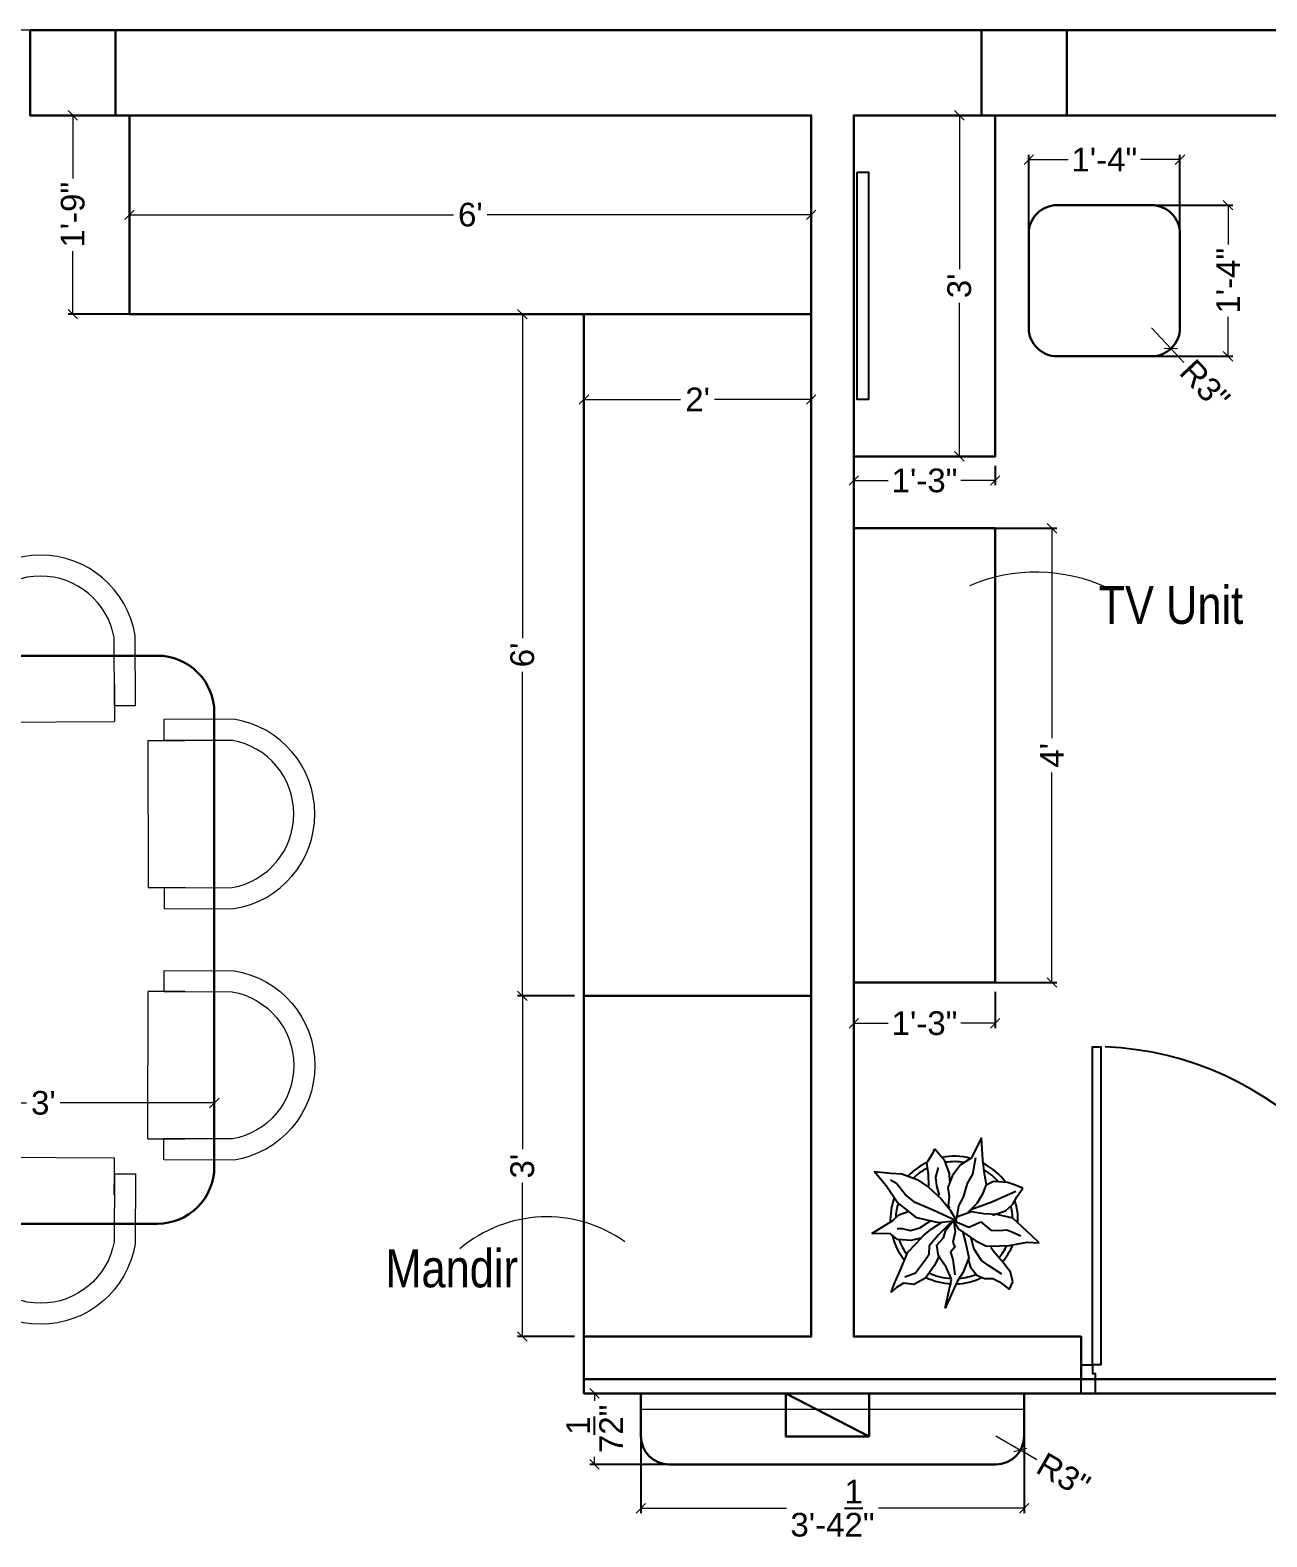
# Model space of a CAD drawing. Header units: millimetres. Extents: x 35877 to 3066687, y -650199 to -40525.
# Drawn here: x 147674.5 to 147805.2, y -178125.5 to -177966.3 of the extents above; entities that cross this region are included whole.
import ezdxf

# ---------------------------------------------------------------- set-up
doc = ezdxf.new("R2010")
doc.units = ezdxf.units.MM
doc.header["$MEASUREMENT"] = 0
doc.header["$PDMODE"] = 35
doc.layers.get('Defpoints').update_dxf_attribs({"color": 220})
for name, color, linetype in [('AR DOOR', 40, 'Continuous'), ('AR ELE-5', 134, 'Continuous'), ('str coll', 6, 'Continuous')]:
    doc.layers.add(name, color=color, linetype=linetype)
for name, color, linetype, lineweight in [('COLUMN', 1, 'Continuous', 30), ('dim05', 1, 'Continuous', 13), ('FURNITURE', 32, 'Continuous', 9), ('GROUND FLOOR', 7, 'Continuous', 9), ('GROUND FLOOR  ( PLINE )', 251, 'Continuous', 30), ('Labelling', 1, 'Continuous', 25), ('wall', 7, 'Continuous', 30)]:
    doc.layers.add(name, color=color, linetype=linetype, lineweight=lineweight)
doc.layers.add('PDF_INT-ELEC SWITCH BOARD', color=7, linetype='Continuous', true_color=0x00751d)
doc.styles.add('Arial', font='arial.ttf')
doc.styles.add('KATHA', font='swissc.ttf')
doc.styles.get("Standard").update_dxf_attribs({"font": 'arial.ttf', "height": 6})
doc.dimstyles.new('ISO-25', dxfattribs={"dimtxt": 2.5, "dimasz": 1, "dimexe": 0.5, "dimexo": 1, "dimtad": 0, "dimdec": 1, "dimlunit": 4, "dimtxsty": 'Standard', "dimblk": 'OBLIQUE', "dimcen": 2.5, "dimclrd": 1, "dimclre": 1, "dimclrt": 5, "dimadec": 0, "dimazin": 0, "dimtfac": 1, "dimtdec": 1, "dimtmove": 0, "dimatfit": 3, "dimfxl": 1, "dimlwd": -1, "dimarcsym": 0})

# ---------------------------------------------------------------- blocks, each defined once
blk = doc.blocks.new('SD DSD')
at = {"layer": 'FURNITURE', "color": 9, "true_color": 0xc7c8ca, "transparency": 33554687}
for p, q in [((3348486.7, -514623.32), (3348486.68, -514619.42)), ((3348502.23, -514619.34), (3348502.25, -514623.25)), ((3348486.7, -514623.32), (3348502.25, -514623.25)), ((3348483.69, -514625.26), (3348479.79, -514625.25)), ((3348483.69, -514625.26), (3348483.66, -514640.81)), ((3348505.76, -514625.26), (3348509.66, -514625.25)), ((3348505.76, -514625.26), (3348505.79, -514640.81)), ((3348479.75, -514640.8), (3348483.66, -514640.81)), ((3348509.7, -514640.8), (3348505.79, -514640.81)), ((3348479.75, -514651.77), (3348483.66, -514651.76)), ((3348483.69, -514667.31), (3348483.66, -514651.76)), ((3348505.76, -514667.31), (3348505.79, -514651.76)), ((3348509.7, -514651.77), (3348505.79, -514651.76)), ((3348483.69, -514667.31), (3348479.79, -514667.32)), ((3348505.76, -514667.31), (3348509.66, -514667.32)), ((3348486.7, -514669.25), (3348486.68, -514673.16)), ((3348486.7, -514669.25), (3348502.25, -514669.32)), ((3348502.23, -514673.23), (3348502.25, -514669.32))]:
    blk.add_line(p, q, dxfattribs=at)
at = {"layer": 'FURNITURE', "color": 9, "true_color": 0xc7c8ca, "transparency": 33554687, "flags": 128}
for points in [[(3348502.23, -514621.56), (3348504.46, -514621.55), (3348504.42, -514614.17, 0.853613), (3348484.42, -514614.22), (3348484.46, -514621.65), (3348486.68, -514621.64)], [(3348502.22, -514619.34), (3348502.23, -514621.56), (3348502.2, -514614.36, 0.835758), (3348486.65, -514614.39), (3348486.67, -514619.42), (3348486.68, -514621.64)], [(3348481.97, -514640.8), (3348481.97, -514643.02), (3348474.58, -514643.01, -0.853613), (3348474.58, -514623.01), (3348482.01, -514623.02), (3348482.01, -514625.25)], [(3348507.48, -514640.8), (3348507.48, -514643.02), (3348514.87, -514643.01, 0.853613), (3348514.87, -514623.01), (3348507.44, -514623.02), (3348507.44, -514625.25)], [(3348479.75, -514640.79), (3348481.97, -514640.8), (3348474.77, -514640.78, -0.835758), (3348474.76, -514625.23), (3348479.79, -514625.24), (3348482.01, -514625.25)], [(3348509.7, -514640.79), (3348507.48, -514640.8), (3348514.68, -514640.78, 0.835758), (3348514.69, -514625.23), (3348509.66, -514625.24), (3348507.44, -514625.25)], [(3348481.97, -514651.77), (3348481.97, -514649.55), (3348474.58, -514649.57, 0.853613), (3348474.58, -514669.57), (3348482.01, -514669.55), (3348482.01, -514667.32)], [(3348507.48, -514651.77), (3348507.48, -514649.55), (3348514.87, -514649.57, -0.853613), (3348514.87, -514669.57), (3348507.44, -514669.55), (3348507.44, -514667.32)], [(3348479.75, -514651.78), (3348481.97, -514651.77), (3348474.77, -514651.79, 0.835758), (3348474.76, -514667.34), (3348479.79, -514667.33), (3348482.01, -514667.33)], [(3348509.7, -514651.78), (3348507.48, -514651.77), (3348514.68, -514651.79, -0.835758), (3348514.69, -514667.34), (3348509.66, -514667.33), (3348507.44, -514667.33)], [(3348502.23, -514671.01), (3348504.46, -514671.02), (3348504.42, -514678.4, -0.853613), (3348484.42, -514678.36), (3348484.46, -514670.92), (3348486.68, -514670.93)], [(3348502.22, -514673.23), (3348502.23, -514671.01), (3348502.2, -514678.21, -0.835758), (3348486.65, -514678.18), (3348486.67, -514673.16), (3348486.68, -514670.93)]]:
    blk.add_lwpolyline(points, format="xyb", dxfattribs=at)
at = {"layer": 'FURNITURE', "color": 9, "lineweight": 30, "true_color": 0xc7c8ca, "transparency": 33554687}
blk.add_lwpolyline([(3348506.78, -514676.29), (3348482.68, -514676.29, -0.414214), (3348476.68, -514670.29), (3348476.68, -514622.29, -0.414214), (3348482.68, -514616.29), (3348506.78, -514616.29, -0.414214), (3348512.78, -514622.29), (3348512.78, -514670.29, -0.414214)], format="xyb", close=True, dxfattribs=at)
blk = doc.blocks.new('ARPLS010')
at = {"linetype": 'ByBlock'}
for p, q in [((0.121, 0.605), (-0.013, 0.459)), ((0.179, 0.666), (0.121, 0.605)), ((0.174, 0.573), (0.179, 0.666)), ((-0.248, 0.54), (-0.278, 0.467)), ((-0.182, 0.493), (-0.248, 0.54)), ((-0.222, 0.484), (-0.164, 0.347)), ((-0.125, 0.459), (-0.182, 0.493)), ((0.091, 0.447), (0.125, 0.522)), ((0.2, 0.432), (0.174, 0.573)), ((-0.295, 0.42), (-0.302, 0.309)), ((-0.278, 0.467), (-0.295, 0.42)), ((-0.072, 0.404), (-0.125, 0.459)), ((-0.038, 0.302), (-0.072, 0.404)), ((-0.013, 0.459), (-0.044, 0.336)), ((0.077, 0.412), (0.091, 0.447)), ((0.082, 0.358), (0.077, 0.412)), ((0.08, 0.288), (0.082, 0.358)), ((0.203, 0.352), (0.2, 0.432)), ((0.33, 0.38), (0.252, 0.313)), ((0.409, 0.44), (0.33, 0.38)), ((0.425, 0.373), (0.356, 0.269)), ((0.484, 0.459), (0.409, 0.44)), ((0.542, 0.434), (0.484, 0.459)), ((0.485, 0.354), (0.533, 0.42)), ((0.533, 0.42), (0.542, 0.434)), ((-0.362, 0.24), (-0.469, 0.226)), ((-0.278, 0.254), (-0.362, 0.24)), ((-0.302, 0.309), (-0.276, 0.258)), ((-0.21, 0.227), (-0.278, 0.254)), ((-0.164, 0.347), (-0.139, 0.295)), ((-0.139, 0.295), (-0.08, 0.131)), ((-0.044, 0.336), (-0.049, 0.232)), ((0.015, 0.209), (0.08, 0.288)), ((0.16, 0.165), (0.204, 0.254)), ((0.204, 0.254), (0.203, 0.352)), ((0.252, 0.313), (0.216, 0.287)), ((0.356, 0.269), (0.318, 0.213)), ((0.459, 0.303), (0.485, 0.354)), ((0.459, 0.236), (0.459, 0.303)), ((-0.469, 0.226), (-0.643, 0.216)), ((-0.643, 0.216), (-0.485, 0.134)), ((-0.359, 0.148), (-0.49, 0.172)), ((-0.485, 0.134), (-0.433, 0.051)), ((-0.287, 0.106), (-0.359, 0.148)), ((-0.132, 0.18), (-0.21, 0.227)), ((-0.063, 0.111), (-0.132, 0.18)), ((-0.049, 0.232), (-0.065, 0.135)), ((-0.065, 0.135), (-0.024, 0.018)), ((0.056, 0.114), (0.015, 0.209)), ((0.068, 0.032), (0.16, 0.165)), ((0.227, 0.157), (0.132, 0.131)), ((0.318, 0.213), (0.227, 0.157)), ((0.309, 0.109), (0.368, 0.128)), ((0.368, 0.128), (0.432, 0.176)), ((0.432, 0.176), (0.459, 0.236)), ((-0.433, 0.051), (-0.349, -0.011)), ((-0.18, 0.073), (-0.287, 0.106)), ((-0.111, 0.036), (-0.18, 0.073)), ((-0.013, 0.022), (-0.111, 0.036)), ((-0.084, -0.034), (0.007, 0.018)), ((0.003, 0.011), (-0.076, -0.16)), ((-0.024, 0.018), (0.009, 0.005)), ((0.006, -0.002), (0.068, 0.032)), ((0.007, 0.018), (0.02, -0.121)), ((0.009, 0.005), (0.056, 0.114)), ((0.017, -0.002), (0.091, 0.009)), ((0.088, 0.065), (0.187, 0.091)), ((0.091, 0.009), (0.173, -0.011)), ((0.173, -0.011), (0.212, 0.004)), ((0.187, 0.091), (0.297, 0.116)), ((0.212, 0.004), (0.252, -0.03)), ((0.297, 0.116), (0.408, 0.071)), ((0.309, -0.01), (0.43, 0.006)), ((0.408, 0.071), (0.482, 0.024)), ((0.482, 0.024), (0.689, -0.072)), ((-0.464, -0.073), (-0.558, -0.152)), ((-0.366, -0.036), (-0.464, -0.073)), ((-0.306, -0.033), (-0.366, -0.036)), ((-0.349, -0.011), (-0.256, -0.05)), ((-0.193, -0.113), (-0.269, -0.135)), ((-0.259, -0.2), (-0.168, -0.1)), ((-0.256, -0.05), (-0.185, -0.038)), ((-0.185, -0.038), (-0.114, -0.046)), ((-0.168, -0.1), (-0.084, -0.034)), ((-0.114, -0.046), (-0.093, -0.036)), ((0.01, -0.014), (0.017, -0.002)), ((0.078, -0.064), (0.01, -0.014)), ((0.016, -0.023), (0.116, -0.122)), ((0.07, -0.179), (0.018, -0.1)), ((0.138, -0.083), (0.078, -0.064)), ((0.197, -0.135), (0.138, -0.083)), ((0.252, -0.03), (0.309, -0.01)), ((0.277, -0.114), (0.357, -0.156)), ((0.37, -0.064), (0.283, -0.123)), ((0.462, -0.021), (0.37, -0.064)), ((0.689, -0.072), (0.462, -0.021)), ((-0.558, -0.152), (-0.517, -0.172)), ((-0.517, -0.172), (-0.447, -0.216)), ((-0.447, -0.216), (-0.363, -0.202)), ((-0.336, -0.142), (-0.413, -0.121)), ((-0.363, -0.202), (-0.263, -0.2)), ((-0.269, -0.135), (-0.336, -0.142)), ((-0.318, -0.29), (-0.259, -0.2)), ((-0.076, -0.16), (-0.138, -0.304)), ((0.02, -0.121), (-0.017, -0.291)), ((0.059, -0.27), (0.005, -0.185)), ((0.121, -0.239), (0.07, -0.179)), ((0.116, -0.122), (0.201, -0.195)), ((0.283, -0.123), (0.197, -0.135)), ((0.201, -0.195), (0.272, -0.198)), ((0.272, -0.198), (0.311, -0.225)), ((0.311, -0.225), (0.415, -0.304)), ((0.357, -0.156), (0.455, -0.226)), ((0.455, -0.226), (0.503, -0.317)), ((-0.363, -0.408), (-0.318, -0.29)), ((-0.138, -0.304), (-0.199, -0.38)), ((-0.017, -0.291), (-0.141, -0.446)), ((-0.042, -0.432), (-0.071, -0.352)), ((0.08, -0.342), (0.059, -0.27)), ((0.066, -0.407), (0.08, -0.342)), ((0.184, -0.299), (0.121, -0.239)), ((0.141, -0.261), (0.16, -0.336)), ((0.16, -0.336), (0.15, -0.445)), ((0.252, -0.362), (0.184, -0.299)), ((0.415, -0.304), (0.447, -0.388)), ((0.503, -0.317), (0.494, -0.398)), ((-0.368, -0.496), (-0.363, -0.408)), ((-0.287, -0.45), (-0.314, -0.498)), ((-0.199, -0.38), (-0.287, -0.45)), ((-0.141, -0.446), (-0.269, -0.533)), ((0.002, -0.48), (-0.042, -0.432)), ((0.064, -0.446), (0.066, -0.407)), ((0.15, -0.445), (0.106, -0.5)), ((0.376, -0.416), (0.252, -0.362)), ((0.502, -0.472), (0.376, -0.416)), ((0.494, -0.398), (0.528, -0.452)), ((0.567, -0.494), (0.502, -0.472)), ((0.528, -0.452), (0.567, -0.494)), ((-0.382, -0.625), (-0.368, -0.496)), ((-0.269, -0.533), (-0.382, -0.625)), ((0.104, -0.646), (0.002, -0.48)), ((0.106, -0.5), (0.104, -0.646))]:
    blk.add_line(p, q, dxfattribs=at)
for radius, start, end in [(0.5, 87.2367, 107.9154), (0.5, 126.2799, 152.7042), (0.458, 91.6596, 104.0784), (0.5, 49.0791, 67.0324), (0.458, 49.8461, 63.9764), (0.458, 130.7647, 148.9789), (0.5, 164.9216, 191.0302), (0.458, 5.0517, 21.9108), (0.5, 1.3782, 25.7565), (0.458, 169.9629, 188.6517), (0.458, 334.5625, 357.1532), (0.5, 333.6991, 357.5577), (0.5, 205.1623, 226.3204), (0.458, 207.232, 224.0819), (0.5, 249.553, 272.4234), (0.458, 252.8522, 267.711), (0.5, 283.5324, 308.8712), (0.458, 289.266, 306.1107)]:
    blk.add_arc((0, 0), radius, start, end, dxfattribs=at)
blk = doc.blocks.new('*U20')
for points in [[(0, 0), (0, 1120), (30, 1120), (30, 0)], [(-40, 0), (0, 0), (0, -30), (10, -30), (10, -100), (-40, -100)], [(1160, 0), (1120, 0), (1120, -30), (1110, -30), (1110, -100), (1160, -100)]]:
    blk.add_lwpolyline(points, close=True)
at = {"layer": 'AR ELE-5', "linetype": 'ByBlock', "ltscale": 15}
blk.add_arc((-1.6, -0.7), 1121.6, 0.0347, 87.627, dxfattribs=at)
blk = doc.blocks.new('_Oblique')
at = {"layer": 'wall', "color": 0, "lineweight": -2}
blk.add_line((-0.5, -0.5), (0.5, 0.5), dxfattribs=at)
blk = doc.blocks.new('*D168')
at = {"layer": 'Defpoints', "color": 0, "lineweight": 30, "transparency": 16777216}
for p in [(147657.87, -178079.67), (147693.97, -178079.67), (147693.97, -178079.67)]:
    blk.add_point(p, dxfattribs=at)
at = {"layer": 'dim05', "color": 1, "linetype": 'Continuous', "lineweight": -2, "transparency": 16777216}
for p, q in [((147657.87, -178078.67), (147657.87, -178079.17)), ((147693.97, -178078.67), (147693.97, -178079.17))]:
    blk.add_line(p, q, dxfattribs=at)
at = {"layer": 'dim05', "color": 1, "linetype": 'Continuous', "transparency": 16777216}
for p, q in [((147657.87, -178079.67), (147674.14, -178079.67)), ((147693.97, -178079.67), (147677.69, -178079.67))]:
    blk.add_line(p, q, dxfattribs=at)
at = {"layer": 'dim05', "color": 1, "transparency": 16777216, "rotation": 180}
blk.add_blockref('_Oblique', (147657.87, -178079.67), dxfattribs=at)
at = {"layer": 'dim05', "color": 1, "transparency": 16777216}
blk.add_blockref('_Oblique', (147693.97, -178079.67), dxfattribs=at)
at = {"layer": 'dim05', "color": 5, "lineweight": 25, "transparency": 16777216, "insert": (147675.92, -178079.67), "char_height": 2.5, "attachment_point": 5, "style": 'Arial'}
blk.add_mtext("3'", dxfattribs=at)
blk = doc.blocks.new('*D169')
at = {"layer": 'Defpoints', "color": 0, "lineweight": 30, "transparency": 16777216}
for p in [(147685.02, -177985.85), (147757.02, -177985.85), (147757.02, -177985.85)]:
    blk.add_point(p, dxfattribs=at)
at = {"layer": 'dim05', "color": 1, "linetype": 'Continuous', "lineweight": -2, "transparency": 16777216}
for p, q in [((147685.02, -177984.85), (147685.02, -177985.35)), ((147757.02, -177984.85), (147757.02, -177985.35))]:
    blk.add_line(p, q, dxfattribs=at)
at = {"layer": 'dim05', "color": 1, "linetype": 'Continuous', "transparency": 16777216}
for p, q in [((147685.02, -177985.85), (147719.24, -177985.85)), ((147757.02, -177985.85), (147722.8, -177985.85))]:
    blk.add_line(p, q, dxfattribs=at)
at = {"layer": 'dim05', "color": 1, "transparency": 16777216, "rotation": 180}
blk.add_blockref('_Oblique', (147685.02, -177985.85), dxfattribs=at)
at = {"layer": 'dim05', "color": 1, "transparency": 16777216}
blk.add_blockref('_Oblique', (147757.02, -177985.85), dxfattribs=at)
at = {"layer": 'dim05', "color": 5, "lineweight": 25, "transparency": 16777216, "insert": (147721.02, -177985.85), "char_height": 2.5, "attachment_point": 5, "style": 'Arial'}
blk.add_mtext("6'", dxfattribs=at)
blk = doc.blocks.new('*D170')
at = {"layer": 'Defpoints', "color": 0, "lineweight": 30, "transparency": 16777216}
for p in [(147689.4, -177975.35), (147679.03, -177996.35), (147689.4, -177996.35)]:
    blk.add_point(p, dxfattribs=at)
at = {"layer": 'dim05', "color": 1, "linetype": 'Continuous', "lineweight": -2, "transparency": 16777216}
for p, q in [((147688.4, -177975.35), (147678.53, -177975.35)), ((147688.4, -177996.35), (147678.53, -177996.35))]:
    blk.add_line(p, q, dxfattribs=at)
at = {"layer": 'dim05', "color": 1, "linetype": 'Continuous', "transparency": 16777216}
for p, q in [((147679.03, -177975.35), (147679.03, -177982.02)), ((147679.03, -177996.35), (147679.03, -177989.68))]:
    blk.add_line(p, q, dxfattribs=at)
at = {"layer": 'dim05', "color": 1, "transparency": 16777216}
for p, rotation in [((147679.03, -177975.35), 90), ((147679.03, -177996.35), 270)]:
    blk.add_blockref('_Oblique', p, dxfattribs=dict(at, rotation=rotation))
at = {"layer": 'dim05', "color": 5, "lineweight": 25, "transparency": 16777216, "insert": (147679.03, -177985.85), "char_height": 2.5, "attachment_point": 5, "rotation": 90, "style": 'Arial'}
blk.add_mtext('1\'-9"', dxfattribs=at)
blk = doc.blocks.new('*D171')
at = {"layer": 'Defpoints', "color": 0, "lineweight": 30, "transparency": 16777216}
for p in [(147733.02, -177996.35), (147726.51, -178068.35), (147733.02, -178068.35)]:
    blk.add_point(p, dxfattribs=at)
at = {"layer": 'dim05', "color": 1, "linetype": 'Continuous', "lineweight": -2, "transparency": 16777216}
for p, q in [((147732.02, -177996.35), (147726.01, -177996.35)), ((147732.02, -178068.35), (147726.01, -178068.35))]:
    blk.add_line(p, q, dxfattribs=at)
at = {"layer": 'dim05', "color": 1, "linetype": 'Continuous', "transparency": 16777216}
for p, q in [((147726.51, -177996.35), (147726.51, -178030.57)), ((147726.51, -178068.35), (147726.51, -178034.13))]:
    blk.add_line(p, q, dxfattribs=at)
at = {"layer": 'dim05', "color": 1, "transparency": 16777216}
for p, rotation in [((147726.51, -177996.35), 90), ((147726.51, -178068.35), 270)]:
    blk.add_blockref('_Oblique', p, dxfattribs=dict(at, rotation=rotation))
at = {"layer": 'dim05', "color": 5, "lineweight": 25, "transparency": 16777216, "insert": (147726.51, -178032.35), "char_height": 2.5, "attachment_point": 5, "rotation": 90, "style": 'Arial'}
blk.add_mtext("6'", dxfattribs=at)
blk = doc.blocks.new('*D172')
at = {"layer": 'Defpoints', "color": 0, "lineweight": 30, "transparency": 16777216}
for p in [(147733.02, -178068.35), (147726.51, -178104.35), (147733.02, -178104.35)]:
    blk.add_point(p, dxfattribs=at)
at = {"layer": 'dim05', "color": 1, "linetype": 'Continuous', "lineweight": -2, "transparency": 16777216}
for p, q in [((147732.02, -178068.35), (147726.01, -178068.35)), ((147732.02, -178104.35), (147726.01, -178104.35))]:
    blk.add_line(p, q, dxfattribs=at)
at = {"layer": 'dim05', "color": 1, "linetype": 'Continuous', "transparency": 16777216}
for p, q in [((147726.51, -178068.35), (147726.51, -178084.57)), ((147726.51, -178104.35), (147726.51, -178088.12))]:
    blk.add_line(p, q, dxfattribs=at)
at = {"layer": 'dim05', "color": 1, "transparency": 16777216}
for p, rotation in [((147726.51, -178068.35), 90), ((147726.51, -178104.35), 270)]:
    blk.add_blockref('_Oblique', p, dxfattribs=dict(at, rotation=rotation))
at = {"layer": 'dim05', "color": 5, "lineweight": 25, "transparency": 16777216, "insert": (147726.51, -178086.35), "char_height": 2.5, "attachment_point": 5, "rotation": 90, "style": 'Arial'}
blk.add_mtext("3'", dxfattribs=at)
blk = doc.blocks.new('*D173')
at = {"layer": 'Defpoints', "color": 0, "lineweight": 30, "transparency": 16777216}
for p in [(147733.02, -178002.75), (147757.02, -178002.75), (147757.02, -178005.36)]:
    blk.add_point(p, dxfattribs=at)
at = {"layer": 'dim05', "color": 1, "linetype": 'Continuous', "lineweight": -2, "transparency": 16777216}
for p, q in [((147733.02, -178003.75), (147733.02, -178005.86)), ((147757.02, -178003.75), (147757.02, -178005.86))]:
    blk.add_line(p, q, dxfattribs=at)
at = {"layer": 'dim05', "color": 1, "linetype": 'Continuous', "transparency": 16777216}
for p, q in [((147733.02, -178005.36), (147743.22, -178005.36)), ((147757.02, -178005.36), (147746.82, -178005.36))]:
    blk.add_line(p, q, dxfattribs=at)
at = {"layer": 'dim05', "color": 1, "transparency": 16777216, "rotation": 180}
blk.add_blockref('_Oblique', (147733.02, -178005.36), dxfattribs=at)
at = {"layer": 'dim05', "color": 1, "transparency": 16777216}
blk.add_blockref('_Oblique', (147757.02, -178005.36), dxfattribs=at)
at = {"layer": 'dim05', "color": 5, "lineweight": 25, "transparency": 16777216, "insert": (147745.02, -178005.36), "char_height": 2.5, "attachment_point": 5, "style": 'Arial'}
blk.add_mtext("2'", dxfattribs=at)
blk = doc.blocks.new('*D183')
at = {"layer": 'Defpoints', "color": 0, "lineweight": 30, "transparency": 16777216}
for p in [(147768.99, -178018.97), (147768.99, -178066.94), (147782.45, -178066.94)]:
    blk.add_point(p, dxfattribs=at)
at = {"layer": 'dim05', "color": 1, "linetype": 'Continuous', "lineweight": -2, "transparency": 16777216}
for p, q in [((147769.99, -178018.97), (147782.95, -178018.97)), ((147769.99, -178066.94), (147782.95, -178066.94))]:
    blk.add_line(p, q, dxfattribs=at)
at = {"layer": 'dim05', "color": 1, "linetype": 'Continuous', "transparency": 16777216}
for p, q in [((147782.45, -178018.97), (147782.45, -178041.13)), ((147782.45, -178066.94), (147782.45, -178044.78))]:
    blk.add_line(p, q, dxfattribs=at)
at = {"layer": 'dim05', "color": 1, "transparency": 16777216}
for p, rotation in [((147782.45, -178018.97), 90), ((147782.45, -178066.94), 270)]:
    blk.add_blockref('_Oblique', p, dxfattribs=dict(at, rotation=rotation))
at = {"layer": 'dim05', "color": 5, "lineweight": 25, "transparency": 16777216, "insert": (147782.45, -178042.95), "char_height": 2.5, "attachment_point": 5, "rotation": 90, "style": 'Arial'}
blk.add_mtext("4'", dxfattribs=at)
blk = doc.blocks.new('*D184')
at = {"layer": 'Defpoints', "color": 0, "lineweight": 30, "transparency": 16777216}
for p in [(147761.52, -178066.94), (147776.46, -178066.94), (147776.46, -178071.26)]:
    blk.add_point(p, dxfattribs=at)
at = {"layer": 'dim05', "color": 1, "linetype": 'Continuous', "lineweight": -2, "transparency": 16777216}
for p, q in [((147761.52, -178067.94), (147761.52, -178071.76)), ((147776.46, -178067.94), (147776.46, -178071.76))]:
    blk.add_line(p, q, dxfattribs=at)
at = {"layer": 'dim05', "color": 1, "linetype": 'Continuous', "transparency": 16777216}
for p, q in [((147761.52, -178071.26), (147765.16, -178071.26)), ((147776.46, -178071.26), (147772.82, -178071.26))]:
    blk.add_line(p, q, dxfattribs=at)
at = {"layer": 'dim05', "color": 1, "transparency": 16777216, "rotation": 180}
blk.add_blockref('_Oblique', (147761.52, -178071.26), dxfattribs=at)
at = {"layer": 'dim05', "color": 1, "transparency": 16777216}
blk.add_blockref('_Oblique', (147776.46, -178071.26), dxfattribs=at)
at = {"layer": 'dim05', "color": 5, "lineweight": 25, "transparency": 16777216, "insert": (147768.99, -178071.26), "char_height": 2.5, "attachment_point": 5, "style": 'Arial'}
blk.add_mtext('1\'-3"', dxfattribs=at)
blk = doc.blocks.new('*D185')
at = {"layer": 'Defpoints', "color": 0, "lineweight": 30, "transparency": 16777216}
for p in [(147768.99, -177975.35), (147772.67, -177975.35), (147768.99, -178011.37)]:
    blk.add_point(p, dxfattribs=at)
at = {"layer": 'dim05', "color": 1, "linetype": 'Continuous', "lineweight": -2, "transparency": 16777216}
for p, q in [((147769.99, -177975.35), (147773.17, -177975.35)), ((147769.99, -178011.37), (147773.17, -178011.37))]:
    blk.add_line(p, q, dxfattribs=at)
at = {"layer": 'dim05', "color": 1, "linetype": 'Continuous', "transparency": 16777216}
for p, q in [((147772.67, -177975.35), (147772.67, -177991.59)), ((147772.67, -178011.37), (147772.67, -177995.14))]:
    blk.add_line(p, q, dxfattribs=at)
at = {"layer": 'dim05', "color": 1, "transparency": 16777216}
for p, rotation in [((147772.67, -177975.35), 90), ((147772.67, -178011.37), 270)]:
    blk.add_blockref('_Oblique', p, dxfattribs=dict(at, rotation=rotation))
at = {"layer": 'dim05', "color": 5, "lineweight": 25, "transparency": 16777216, "insert": (147772.67, -177993.36), "char_height": 2.5, "attachment_point": 5, "rotation": 90, "style": 'Arial'}
blk.add_mtext("3'", dxfattribs=at)
blk = doc.blocks.new('*D186')
at = {"layer": 'Defpoints', "color": 0, "lineweight": 30, "transparency": 16777216}
for p in [(147761.52, -178011.37), (147776.46, -178011.37), (147776.46, -178013.93)]:
    blk.add_point(p, dxfattribs=at)
at = {"layer": 'dim05', "color": 1, "linetype": 'Continuous', "lineweight": -2, "transparency": 16777216}
for p, q in [((147761.52, -178012.37), (147761.52, -178014.43)), ((147776.46, -178012.37), (147776.46, -178014.43))]:
    blk.add_line(p, q, dxfattribs=at)
at = {"layer": 'dim05', "color": 1, "linetype": 'Continuous', "transparency": 16777216}
for p, q in [((147761.52, -178013.93), (147765.16, -178013.93)), ((147776.46, -178013.93), (147772.82, -178013.93))]:
    blk.add_line(p, q, dxfattribs=at)
at = {"layer": 'dim05', "color": 1, "transparency": 16777216, "rotation": 180}
blk.add_blockref('_Oblique', (147761.52, -178013.93), dxfattribs=at)
at = {"layer": 'dim05', "color": 1, "transparency": 16777216}
blk.add_blockref('_Oblique', (147776.46, -178013.93), dxfattribs=at)
at = {"layer": 'dim05', "color": 5, "lineweight": 25, "transparency": 16777216, "insert": (147768.99, -178013.93), "char_height": 2.5, "attachment_point": 5, "style": 'Arial'}
blk.add_mtext('1\'-3"', dxfattribs=at)
blk = doc.blocks.new('*D187')
at = {"layer": 'Defpoints', "color": 0, "lineweight": 30, "transparency": 16777216}
for p in [(147795.97, -177980.03), (147780, -177992.82), (147795.97, -177992.82)]:
    blk.add_point(p, dxfattribs=at)
at = {"layer": 'dim05', "color": 1, "linetype": 'Continuous', "lineweight": -2, "transparency": 16777216}
for p, q in [((147780, -177991.82), (147780, -177979.53)), ((147795.97, -177991.82), (147795.97, -177979.53))]:
    blk.add_line(p, q, dxfattribs=at)
at = {"layer": 'dim05', "color": 1, "linetype": 'Continuous', "transparency": 16777216}
for p, q in [((147780, -177980.03), (147784.15, -177980.03)), ((147795.97, -177980.03), (147791.81, -177980.03))]:
    blk.add_line(p, q, dxfattribs=at)
at = {"layer": 'dim05', "color": 1, "transparency": 16777216, "rotation": 180}
blk.add_blockref('_Oblique', (147780, -177980.03), dxfattribs=at)
at = {"layer": 'dim05', "color": 1, "transparency": 16777216}
blk.add_blockref('_Oblique', (147795.97, -177980.03), dxfattribs=at)
at = {"layer": 'dim05', "color": 5, "lineweight": 25, "transparency": 16777216, "insert": (147787.98, -177980.03), "char_height": 2.5, "attachment_point": 5, "style": 'Arial'}
blk.add_mtext('1\'-4"', dxfattribs=at)
blk = doc.blocks.new('*D188')
at = {"layer": 'Defpoints', "color": 0, "lineweight": 30, "transparency": 16777216}
for p in [(147787.98, -177984.84), (147787.98, -178000.8), (147801.05, -178000.8)]:
    blk.add_point(p, dxfattribs=at)
at = {"layer": 'dim05', "color": 1, "linetype": 'Continuous', "lineweight": -2, "transparency": 16777216}
for p, q in [((147788.98, -177984.84), (147801.55, -177984.84)), ((147788.98, -178000.8), (147801.55, -178000.8))]:
    blk.add_line(p, q, dxfattribs=at)
at = {"layer": 'dim05', "color": 1, "linetype": 'Continuous', "transparency": 16777216}
for p, q in [((147801.05, -177984.84), (147801.05, -177988.99)), ((147801.05, -178000.8), (147801.05, -177996.65))]:
    blk.add_line(p, q, dxfattribs=at)
at = {"layer": 'dim05', "color": 1, "transparency": 16777216}
for p, rotation in [((147801.05, -177984.84), 90), ((147801.05, -178000.8), 270)]:
    blk.add_blockref('_Oblique', p, dxfattribs=dict(at, rotation=rotation))
at = {"layer": 'dim05', "color": 5, "lineweight": 25, "transparency": 16777216, "insert": (147801.05, -177992.82), "char_height": 2.5, "attachment_point": 5, "rotation": 90, "style": 'Arial'}
blk.add_mtext('1\'-4"', dxfattribs=at)
blk = doc.blocks.new('*D199')
at = {"layer": 'Defpoints', "color": 0, "lineweight": 30, "transparency": 16777216}
for p in [(147739.02, -178113.88), (147779.52, -178113.88), (147779.52, -178122.49)]:
    blk.add_point(p, dxfattribs=at)
at = {"layer": 'dim05', "color": 1, "linetype": 'Continuous', "lineweight": -2, "transparency": 16777216}
for p, q in [((147739.02, -178114.88), (147739.02, -178122.99)), ((147779.52, -178114.88), (147779.52, -178122.99))]:
    blk.add_line(p, q, dxfattribs=at)
at = {"layer": 'dim05', "color": 1, "linetype": 'Continuous', "transparency": 16777216}
for p, q in [((147739.02, -178122.49), (147754.41, -178122.49)), ((147779.52, -178122.49), (147764.13, -178122.49))]:
    blk.add_line(p, q, dxfattribs=at)
at = {"layer": 'dim05', "color": 1, "transparency": 16777216, "rotation": 180}
blk.add_blockref('_Oblique', (147739.02, -178122.49), dxfattribs=at)
at = {"layer": 'dim05', "color": 1, "transparency": 16777216}
blk.add_blockref('_Oblique', (147779.52, -178122.49), dxfattribs=at)
at = {"layer": 'dim05', "color": 5, "lineweight": 25, "transparency": 16777216, "insert": (147759.27, -178122.49), "char_height": 2.5, "attachment_point": 5, "style": 'Arial'}
blk.add_mtext('3\'-4{\\H1x;\\S1/2;}"', dxfattribs=at)
blk = doc.blocks.new('*D200')
at = {"layer": 'Defpoints', "color": 0, "lineweight": 30, "transparency": 16777216}
for p in [(147734.14, -178110.35), (147744.44, -178110.35), (147744.44, -178117.85)]:
    blk.add_point(p, dxfattribs=at)
at = {"layer": 'dim05', "color": 1, "linetype": 'Continuous', "lineweight": -2, "transparency": 16777216}
for p, q in [((147743.44, -178110.35), (147733.64, -178110.35)), ((147743.44, -178117.85), (147733.64, -178117.85))]:
    blk.add_line(p, q, dxfattribs=at)
at = {"layer": 'dim05', "color": 1, "linetype": 'Continuous', "transparency": 16777216}
for p, q in [((147734.14, -178110.35), (147734.14, -178111.14)), ((147734.14, -178117.85), (147734.14, -178117.06))]:
    blk.add_line(p, q, dxfattribs=at)
at = {"layer": 'dim05', "color": 1, "transparency": 16777216}
for p, rotation in [((147734.14, -178110.35), 90), ((147734.14, -178117.85), 270)]:
    blk.add_blockref('_Oblique', p, dxfattribs=dict(at, rotation=rotation))
at = {"layer": 'dim05', "color": 5, "lineweight": 25, "transparency": 16777216, "insert": (147734.14, -178114.1), "char_height": 2.5, "attachment_point": 5, "rotation": 90, "style": 'Arial'}
blk.add_mtext('7{\\H1x;\\S1/2;}"', dxfattribs=at)
blk = doc.blocks.new('*D201')
at = {"layer": 'Defpoints', "color": 0, "lineweight": 30, "transparency": 16777216}
for p in [(147776.52, -178114.85), (147779.12, -178116.35)]:
    blk.add_point(p, dxfattribs=at)
at = {"layer": 'dim05', "color": 1, "linetype": 'Continuous', "transparency": 16777216}
for p in [(147776.52, -178114.85), (147780.85, -178117.36)]:
    blk.add_line(p, (147779.12, -178116.35), dxfattribs=at)
at = {"layer": 'dim05', "color": 1, "transparency": 16777216, "rotation": 149.9124549096918}
blk.add_blockref('_Oblique', (147779.12, -178116.35), dxfattribs=at)
at = {"layer": 'dim05', "color": 5, "lineweight": 25, "transparency": 16777216, "insert": (147783.67, -178118.99), "char_height": 2.5, "attachment_point": 5, "rotation": 329.9125, "style": 'Arial'}
blk.add_mtext('R3"', dxfattribs=at)
blk = doc.blocks.new('*D202')
at = {"layer": 'Defpoints', "color": 0, "lineweight": 30, "transparency": 16777216}
for p in [(147792.97, -177997.8), (147795.01, -177999.99)]:
    blk.add_point(p, dxfattribs=at)
at = {"layer": 'dim05', "color": 1, "linetype": 'Continuous', "transparency": 16777216}
for p in [(147792.97, -177997.8), (147796.38, -178001.45)]:
    blk.add_line(p, (147795.01, -177999.99), dxfattribs=at)
at = {"layer": 'dim05', "color": 1, "transparency": 16777216, "rotation": 133.0915699043432}
blk.add_blockref('_Oblique', (147795.01, -177999.99), dxfattribs=at)
at = {"layer": 'dim05', "color": 5, "lineweight": 25, "transparency": 16777216, "insert": (147798.61, -178003.83), "char_height": 2.5, "attachment_point": 5, "rotation": 313.0916, "style": 'Arial'}
blk.add_mtext('R3"', dxfattribs=at)

msp = doc.modelspace()

# ---------------------------------------------------------------- linework, layer by layer
at = {"color": 5}
msp.add_lwpolyline([(147761.887, -177981.349), (147763.063, -177981.349), (147763.063, -178005.357), (147761.887, -178005.357)], close=True, dxfattribs=at)
at = {"layer": 'COLUMN'}
for points in [[(147674.52, -177966.349), (147683.52, -177966.349), (147683.52, -177975.349), (147674.52, -177975.349)], [(147775.02, -177966.349), (147784.02, -177966.349), (147784.02, -177975.349), (147775.02, -177975.349)]]:
    msp.add_lwpolyline(points, close=True, dxfattribs=at)
at = {"layer": 'FURNITURE', "lineweight": 30}
for p, q in [((147685.02, -177975.349), (147685.02, -177996.349)), ((147685.02, -177996.349), (147757.02, -177996.349)), ((147733.02, -178104.349), (147733.02, -177996.349)), ((147739.02, -178110.349), (147739.02, -178114.849)), ((147779.52, -178114.849), (147779.52, -178110.349)), ((147742.02, -178117.849), (147776.52, -178117.849))]:
    msp.add_line(p, q, dxfattribs=at)
for points in [[(147761.52, -177975.349), (147776.461, -177975.349), (147776.461, -178011.375), (147761.52, -178011.375)], [(147761.52, -178018.967), (147776.461, -178018.967), (147776.461, -178066.936), (147761.52, -178066.936)], [(147733.02, -178104.349), (147757.02, -178104.349), (147757.02, -178068.347), (147733.02, -178068.347)], [(147733.02, -178108.849), (147821.52, -178108.849), (147821.52, -178110.349), (147733.02, -178110.349)]]:
    msp.add_lwpolyline(points, close=True, dxfattribs=at)
msp.add_lwpolyline([(147782.997, -177984.839), (147792.965, -177984.839, -0.4142136), (147795.965, -177987.839), (147795.965, -177997.796, -0.4142136), (147792.965, -178000.796), (147782.997, -178000.796, -0.4142136), (147779.997, -177997.796), (147779.997, -177987.839, -0.4142136)], format="xyb", close=True, dxfattribs=at)
at = {"layer": 'FURNITURE', "lineweight": 5}
msp.add_lwpolyline([(147739.02, -178110.349), (147779.52, -178110.349), (147779.52, -178112.061), (147739.02, -178112.061)], close=True, dxfattribs=at)
at = {"layer": 'FURNITURE', "color": 240, "lineweight": 0, "ltscale": 10, "true_color": 0xed1f24}
for centre, radius, start, end in [((147780.758, -178041.649), 18.044, 65.19275, 112.93107), ((147729.085, -178105.871), 14.167, 54.40989, 130.45806)]:
    msp.add_arc(centre, radius, start, end, dxfattribs=at)
at = {"layer": 'FURNITURE', "lineweight": 30}
for centre, start, end in [((147742.02, -178114.849), 180, 270), ((147776.52, -178114.849), 270, 0)]:
    msp.add_arc(centre, 3, start, end, dxfattribs=at)
at = {"layer": 'GROUND FLOOR'}
for p, q in [((147920.52, -177966.349), (147520.02, -177966.349)), ((147674.52, -177966.349), (147674.52, -177975.349)), ((147683.52, -177966.349), (147683.52, -177975.349)), ((147757.02, -177975.349), (147674.52, -177975.349)), ((147757.02, -177975.349), (147757.02, -178104.349)), ((147911.52, -177975.349), (147761.52, -177975.349)), ((147761.52, -177975.349), (147761.52, -178104.349)), ((147757.02, -178104.349), (147733.02, -178104.349)), ((147733.02, -178108.849), (147733.02, -178104.349)), ((147761.52, -178104.349), (147779.52, -178104.349)), ((147779.52, -178108.849), (147733.02, -178108.849))]:
    msp.add_line(p, q, dxfattribs=at)
at = {"layer": 'GROUND FLOOR  ( PLINE )'}
msp.add_lwpolyline([(147683.52, -177966.349), (147815.52, -177966.349), (147815.52, -177975.349), (147761.52, -177975.349), (147761.52, -178104.349), (147785.52, -178104.349), (147785.52, -178108.849), (147733.02, -178108.849), (147733.02, -178104.349), (147757.02, -178104.349), (147757.02, -177975.349), (147683.52, -177975.349)], close=True, dxfattribs=at)
at = {"layer": 'PDF_INT-ELEC SWITCH BOARD', "color": 40, "lineweight": 30, "true_color": 0xffc61a}
msp.add_line((147754.329, -178110.349), (147763.145, -178114.896), dxfattribs=at)
msp.add_lwpolyline([(147763.145, -178114.896), (147763.145, -178110.349), (147754.329, -178110.349), (147754.329, -178114.896)], close=True, dxfattribs=at)

# ---------------------------------------------------------------- block references
at = {"xscale": 13.47973786482115, "yscale": 13.47973786482115, "zscale": 13.47973786482115, "rotation": 270.106449045987}
msp.add_blockref('ARPLS010', (147772.117, -178092.045), dxfattribs=at)
at = {"layer": 'AR DOOR', "linetype": 'ByBlock', "lineweight": -2, "extrusion": (0, 0, -1), "xscale": -0.02999999999997555, "yscale": 0.02999999999997555, "zscale": -0.02999999999997555}
msp.add_blockref('*U20', (-147786.72, -178107.349), dxfattribs=at)
at = {"layer": 'str coll', "lineweight": 35}
msp.add_blockref('SD DSD', (-3200818.809, 336583.861), dxfattribs=at)

# ---------------------------------------------------------------- texts
at = {"layer": 'Labelling', "color": 1, "char_height": 4, "attachment_point": 5, "style": 'KATHA'}
for s, insert in [('TV Unit', (147795.012, -178027.096)), ('Mandir', (147719.044, -178097.179))]:
    msp.add_mtext(s, dxfattribs=dict(at, insert=insert))

# ---------------------------------------------------------------- dimensions: what is measured, and where the dimension line sits
at = {"layer": 'dim05', "color": 27, "lineweight": 25, "true_color": 0x7d5120}
for base, p1, p2, picture, middle in [((147679.031, -177996.349), (147689.404, -177975.349), (147689.404, -177996.349), '*D170', (147679.031, -177985.849)), ((147772.667, -177975.349), (147768.99, -178011.375), (147768.99, -177975.349), '*D185', (147772.667, -177993.362)), ((147801.05, -178000.796), (147787.981, -177984.839), (147787.981, -178000.796), '*D188', (147801.05, -177992.817)), ((147726.508, -178068.347), (147733.02, -177996.349), (147733.02, -178068.347), '*D171', (147726.508, -178032.348)), ((147782.453, -178066.936), (147768.99, -178018.967), (147768.99, -178066.936), '*D183', (147782.453, -178042.951)), ((147726.508, -178104.349), (147733.02, -178068.347), (147733.02, -178104.349), '*D172', (147726.508, -178086.348)), ((147734.14, -178110.349), (147744.436, -178117.849), (147744.436, -178110.349), '*D200', (147734.14, -178114.099))]:
    dim = msp.add_linear_dim(base=base, p1=p1, p2=p2, angle=90, dimstyle='ISO-25', override={"dimtxsty": 'Arial'}, dxfattribs=at)
    dim.commit()
    dim.dimension.update_dxf_attribs({"geometry": picture, "text_midpoint": middle})
for base, p1, p2, picture, middle in [((147795.965, -177980.029), (147779.997, -177992.817), (147795.965, -177992.817), '*D187', (147787.981, -177980.029)), ((147757.02, -177985.849), (147685.02, -177985.849), (147757.02, -177985.849), '*D169', (147721.02, -177985.849)), ((147757.02, -178005.357), (147733.02, -178002.753), (147757.02, -178002.753), '*D173', (147745.02, -178005.357)), ((147776.461, -178013.932), (147761.52, -178011.375), (147776.461, -178011.375), '*D186', (147768.99, -178013.932)), ((147776.461, -178071.26), (147761.52, -178066.936), (147776.461, -178066.936), '*D184', (147768.99, -178071.26)), ((147693.966, -178079.67), (147657.866, -178079.67), (147693.966, -178079.67), '*D168', (147675.916, -178079.67)), ((147779.52, -178122.489), (147739.02, -178113.875), (147779.52, -178113.875), '*D199', (147759.27, -178122.489))]:
    dim = msp.add_linear_dim(base=base, p1=p1, p2=p2, dimstyle='ISO-25', override={"dimtxsty": 'Arial'}, dxfattribs=at)
    dim.commit()
    dim.dimension.update_dxf_attribs({"geometry": picture, "text_midpoint": middle})
for center, mpoint, picture, middle in [((147792.965, -177997.796), (147795.015, -177999.986), '*D202', (147798.607, -178003.826)), ((147776.52, -178114.849), (147779.116, -178116.352), '*D201', (147783.665, -178118.988))]:
    dim = msp.add_radius_dim(center=center, mpoint=mpoint, dimstyle='ISO-25', override={"dimtxsty": 'Arial'}, dxfattribs=at)
    dim.commit()
    dim.dimension.update_dxf_attribs({"geometry": picture, "text_midpoint": middle})

doc.saveas('drawing.dxf')
